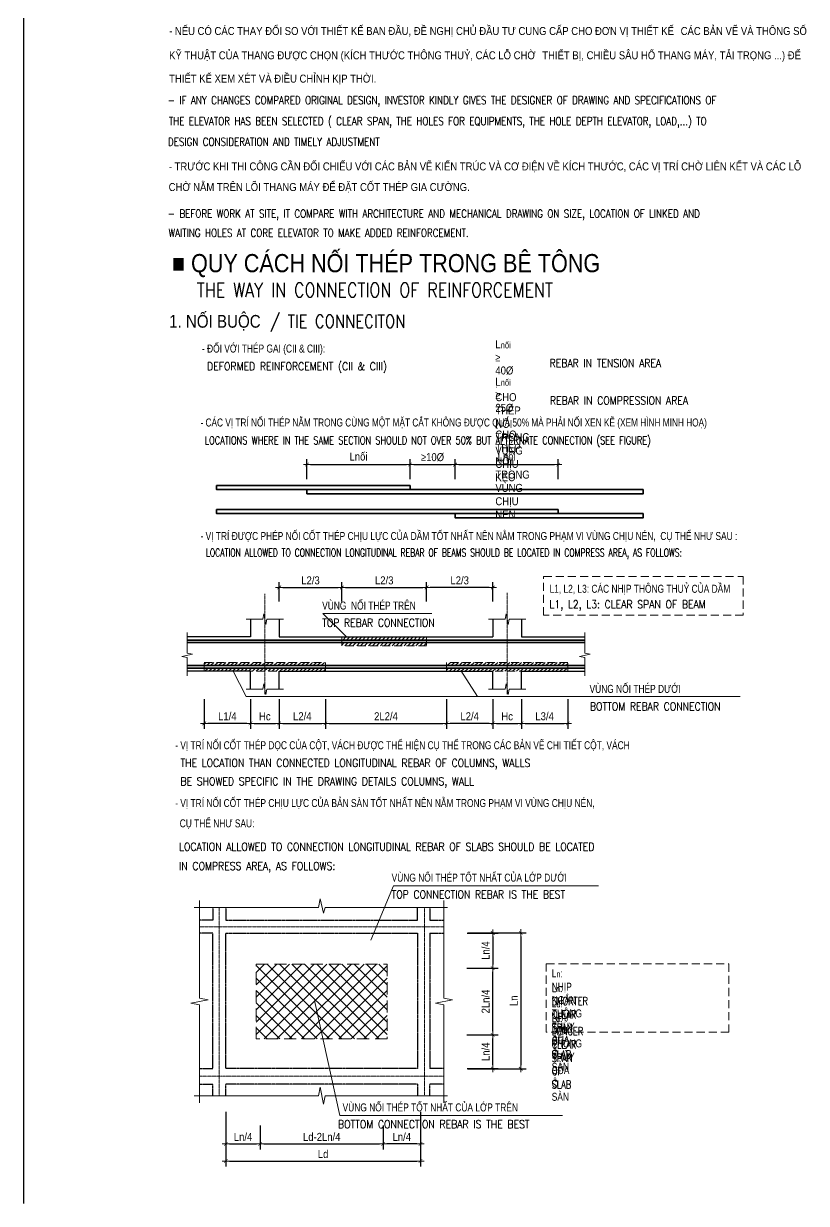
# Model space of a CAD drawing. Header units: millimetres. Extents: x 408913 to 1237273, y -191467 to -86666.
# Drawn here: x 538340 to 559859, y -186337 to -153909 of the extents above; entities that cross this region are included whole.
import ezdxf
from ezdxf.enums import TextEntityAlignment as Align

# ---------------------------------------------------------------- set-up
doc = ezdxf.new("R2010")
doc.units = ezdxf.units.MM
doc.header["$LTSCALE"] = 35
doc.header["$PDMODE"] = 3
for name, pattern in [('CENTER2', [1.125, 0.75, -0.125, 0.125, -0.125]), ('DASHED2', [0.375, 0.25, -0.125]), ('HIDDEN', [9.525, 6.35, -3.175])]:
    doc.linetypes.add(name, pattern=pattern)
for name, color, linetype, lineweight in [('01AXIS', 5, 'CENTER2', 15), ('02DIM', 1, 'Continuous', 18), ('03BORDER', 3, 'Continuous', 25), ('04HIDDEN', 8, 'HIDDEN', 20), ('08MATERIAL', 9, 'Continuous', 9), ('14PATH', 1, 'Continuous', 15), ('NDC_S_DIM', 1, 'Continuous', 9), ('NDC_S_ENG TEXT', 2, 'Continuous', 9), ('NDC_S_HATCH MATERIAL', 8, 'Continuous', 13), ('NDC_S_REBAR', 4, 'Continuous', 35), ('NDC_S_VN TEXT', 7, 'Continuous', 9)]:
    doc.layers.add(name, color=color, linetype=linetype, lineweight=lineweight)
doc.layers.add('DIM', color=1, linetype='Continuous')
doc.layers.add('STR.Dim_F-CL-B', color=8, linetype='Continuous')
doc.styles.add('NDC_ARIAL', font='arial.ttf', dxfattribs={"width": 0.85})
doc.styles.add('NDC_ROMANS', font='romans.shx', dxfattribs={"width": 0.8})
doc.dimstyles.new('NDC_1-100', dxfattribs={"dimscale": 100, "dimtxt": 2.2, "dimasz": 1, "dimexe": 1.5, "dimexo": 2, "dimgap": 0.8, "dimtad": 1, "dimdec": 0, "dimdsep": 46, "dimtxsty": 'NDC_ARIAL', "dimblk": 'DIMMARK', "dimcen": 49999.938995, "dimdle": 1.5, "dimclrd": 1, "dimclre": 1, "dimclrt": 3, "dimadec": 0, "dimazin": 0, "dimtfac": 1, "dimtdec": 0, "dimtix": 1, "dimtmove": 2, "dimatfit": 3, "dimfxl": 1, "dimarcsym": 0})
pattern_1 = [(45, (502524.425, 2037321.985), (-54.262588, 54.262588), [])]

# ---------------------------------------------------------------- blocks, each defined once
blk = doc.blocks.new('DIMMARK')
at = {"layer": 'NDC_S_DIM', "color": 1}
blk.add_line((-1.5, 0), (1, 0), dxfattribs=at)
at = {"layer": 'NDC_S_DIM', "color": 2, "const_width": 0.15}
blk.add_lwpolyline([(-0.5, -0.5), (0.5, 0.5)], dxfattribs=at)
blk = doc.blocks.new('*D2')
at = {"layer": 'DEFPOINTS', "color": 0, "ltscale": 30, "transparency": 16777216}
for p in [(548963, -166029), (546130, -166634), (548963, -166634)]:
    blk.add_point(p, dxfattribs=at)
at = {"layer": 'DIM', "color": 1, "lineweight": -2, "ltscale": 30, "transparency": 16777216}
for p, q in [((546130, -166434), (546130, -165879)), ((546230, -166029), (548863, -166029)), ((548963, -166434), (548963, -165879))]:
    blk.add_line(p, q, dxfattribs=at)
at = {"layer": 'DIM', "color": 1, "lineweight": -2, "ltscale": 30, "transparency": 16777216, "xscale": 100, "yscale": 100, "zscale": 100, "rotation": 180}
blk.add_blockref('DIMMARK', (546130, -166029), dxfattribs=at)
at = {"layer": 'DIM', "color": 1, "lineweight": -2, "ltscale": 30, "transparency": 16777216, "xscale": 100, "yscale": 100, "zscale": 100}
blk.add_blockref('DIMMARK', (548963, -166029), dxfattribs=at)
at = {"layer": 'DIM', "color": 3, "ltscale": 30, "transparency": 16777216, "insert": (547546, -165810), "char_height": 220, "attachment_point": 5, "style": 'NDC_ARIAL'}
blk.add_mtext('Lnối', dxfattribs=at)
blk = doc.blocks.new('*D3')
at = {"layer": 'DEFPOINTS', "color": 0, "ltscale": 30, "transparency": 16777216}
for p in [(553036, -166029), (550203, -166634), (553036, -166634)]:
    blk.add_point(p, dxfattribs=at)
at = {"layer": 'DIM', "color": 1, "lineweight": -2, "ltscale": 30, "transparency": 16777216}
for p, q in [((550203, -166434), (550203, -165879)), ((550303, -166029), (552936, -166029)), ((553036, -166434), (553036, -165879))]:
    blk.add_line(p, q, dxfattribs=at)
at = {"layer": 'DIM', "color": 1, "lineweight": -2, "ltscale": 30, "transparency": 16777216, "xscale": 100, "yscale": 100, "zscale": 100, "rotation": 180}
blk.add_blockref('DIMMARK', (550203, -166029), dxfattribs=at)
at = {"layer": 'DIM', "color": 1, "lineweight": -2, "ltscale": 30, "transparency": 16777216, "xscale": 100, "yscale": 100, "zscale": 100}
blk.add_blockref('DIMMARK', (553036, -166029), dxfattribs=at)
at = {"layer": 'DIM', "color": 3, "ltscale": 30, "transparency": 16777216, "insert": (551620, -165810), "char_height": 220, "attachment_point": 5, "style": 'NDC_ARIAL'}
blk.add_mtext('Lnối', dxfattribs=at)
blk = doc.blocks.new('*D4')
at = {"layer": 'DEFPOINTS', "color": 0, "ltscale": 30, "transparency": 16777216}
for p in [(550203, -166029), (548963, -166634), (550203, -166634)]:
    blk.add_point(p, dxfattribs=at)
at = {"layer": 'DIM', "color": 1, "lineweight": -2, "ltscale": 30, "transparency": 16777216}
for p, q in [((548963, -166434), (548963, -165879)), ((549063, -166029), (550103, -166029)), ((550203, -166434), (550203, -165879))]:
    blk.add_line(p, q, dxfattribs=at)
at = {"layer": 'DIM', "color": 1, "lineweight": -2, "ltscale": 30, "transparency": 16777216, "xscale": 100, "yscale": 100, "zscale": 100, "rotation": 180}
blk.add_blockref('DIMMARK', (548963, -166029), dxfattribs=at)
at = {"layer": 'DIM', "color": 1, "lineweight": -2, "ltscale": 30, "transparency": 16777216, "xscale": 100, "yscale": 100, "zscale": 100}
blk.add_blockref('DIMMARK', (550203, -166029), dxfattribs=at)
at = {"layer": 'DIM', "color": 3, "ltscale": 30, "transparency": 16777216, "insert": (549583, -165830), "char_height": 220, "attachment_point": 5, "style": 'NDC_ARIAL'}
blk.add_mtext('{\\fSymbol|b0|i0|c2|p17;³}10%%C', dxfattribs=at)
blk = doc.blocks.new('*D5')
at = {"layer": 'DEFPOINTS', "color": 0, "ltscale": 30, "transparency": 16777216}
for p in [(545366, -172280), (546636, -172280), (546636, -173143)]:
    blk.add_point(p, dxfattribs=at)
at = {"layer": 'DIM', "color": 1, "lineweight": -2, "ltscale": 30, "transparency": 16777216}
for p, q in [((545366, -172480), (545366, -173293)), ((546636, -172480), (546636, -173293)), ((545466, -173143), (546536, -173143))]:
    blk.add_line(p, q, dxfattribs=at)
at = {"layer": 'DIM', "color": 1, "lineweight": -2, "ltscale": 30, "transparency": 16777216, "xscale": 100, "yscale": 100, "zscale": 100, "rotation": 180}
blk.add_blockref('DIMMARK', (545366, -173143), dxfattribs=at)
at = {"layer": 'DIM', "color": 1, "lineweight": -2, "ltscale": 30, "transparency": 16777216, "xscale": 100, "yscale": 100, "zscale": 100}
blk.add_blockref('DIMMARK', (546636, -173143), dxfattribs=at)
at = {"layer": 'DIM', "color": 3, "ltscale": 30, "transparency": 16777216, "insert": (546001, -172949), "char_height": 220, "attachment_point": 5, "style": 'NDC_ARIAL'}
blk.add_mtext('L2/4', dxfattribs=at)
blk = doc.blocks.new('*D6')
at = {"layer": 'DEFPOINTS', "color": 0, "ltscale": 30, "transparency": 16777216}
for p in [(549967, -172280), (551238, -172280), (549967, -173143)]:
    blk.add_point(p, dxfattribs=at)
at = {"layer": 'DIM', "color": 1, "lineweight": -2, "ltscale": 30, "transparency": 16777216}
for p, q in [((549967, -172480), (549967, -173293)), ((551238, -172480), (551238, -173293)), ((551138, -173143), (550067, -173143))]:
    blk.add_line(p, q, dxfattribs=at)
at = {"layer": 'DIM', "color": 1, "lineweight": -2, "ltscale": 30, "transparency": 16777216, "xscale": 100, "yscale": 100, "zscale": 100, "rotation": 180}
blk.add_blockref('DIMMARK', (549967, -173143), dxfattribs=at)
at = {"layer": 'DIM', "color": 1, "lineweight": -2, "ltscale": 30, "transparency": 16777216, "xscale": 100, "yscale": 100, "zscale": 100}
blk.add_blockref('DIMMARK', (551238, -173143), dxfattribs=at)
at = {"layer": 'DIM', "color": 3, "ltscale": 30, "transparency": 16777216, "insert": (550602, -172949), "char_height": 220, "attachment_point": 5, "style": 'NDC_ARIAL'}
blk.add_mtext('L2/4', dxfattribs=at)
blk = doc.blocks.new('*D7')
at = {"layer": 'DEFPOINTS', "color": 0, "ltscale": 30, "transparency": 16777216}
for p in [(546636, -172280), (549967, -172280), (549967, -173143)]:
    blk.add_point(p, dxfattribs=at)
at = {"layer": 'DIM', "color": 1, "lineweight": -2, "ltscale": 30, "transparency": 16777216}
for p, q in [((546636, -172480), (546636, -173293)), ((549967, -172480), (549967, -173293)), ((546736, -173143), (549867, -173143))]:
    blk.add_line(p, q, dxfattribs=at)
at = {"layer": 'DIM', "color": 1, "lineweight": -2, "ltscale": 30, "transparency": 16777216, "xscale": 100, "yscale": 100, "zscale": 100, "rotation": 180}
blk.add_blockref('DIMMARK', (546636, -173143), dxfattribs=at)
at = {"layer": 'DIM', "color": 1, "lineweight": -2, "ltscale": 30, "transparency": 16777216, "xscale": 100, "yscale": 100, "zscale": 100}
blk.add_blockref('DIMMARK', (549967, -173143), dxfattribs=at)
at = {"layer": 'DIM', "color": 3, "ltscale": 30, "transparency": 16777216, "insert": (548302, -172949), "char_height": 220, "attachment_point": 5, "style": 'NDC_ARIAL'}
blk.add_mtext('2L2/4', dxfattribs=at)
blk = doc.blocks.new('*D8')
at = {"layer": 'DEFPOINTS', "color": 0, "ltscale": 30, "transparency": 16777216}
for p in [(543306, -172280), (544576, -172280), (543306, -173143)]:
    blk.add_point(p, dxfattribs=at)
at = {"layer": 'DIM', "color": 1, "lineweight": -2, "ltscale": 30, "transparency": 16777216}
for p, q in [((543306, -172480), (543306, -173293)), ((544576, -172480), (544576, -173293)), ((544476, -173143), (543406, -173143))]:
    blk.add_line(p, q, dxfattribs=at)
at = {"layer": 'DIM', "color": 1, "lineweight": -2, "ltscale": 30, "transparency": 16777216, "xscale": 100, "yscale": 100, "zscale": 100, "rotation": 180}
blk.add_blockref('DIMMARK', (543306, -173143), dxfattribs=at)
at = {"layer": 'DIM', "color": 1, "lineweight": -2, "ltscale": 30, "transparency": 16777216, "xscale": 100, "yscale": 100, "zscale": 100}
blk.add_blockref('DIMMARK', (544576, -173143), dxfattribs=at)
at = {"layer": 'DIM', "color": 3, "ltscale": 30, "transparency": 16777216, "insert": (543941, -172949), "char_height": 220, "attachment_point": 5, "style": 'NDC_ARIAL'}
blk.add_mtext('L1/4', dxfattribs=at)
blk = doc.blocks.new('*D9')
at = {"layer": 'DEFPOINTS', "color": 0, "ltscale": 30, "transparency": 16777216}
for p in [(552027, -172280), (553297, -172280), (553297, -173143)]:
    blk.add_point(p, dxfattribs=at)
at = {"layer": 'DIM', "color": 1, "lineweight": -2, "ltscale": 30, "transparency": 16777216}
for p, q in [((552027, -172480), (552027, -173293)), ((553297, -172480), (553297, -173293)), ((552127, -173143), (553197, -173143))]:
    blk.add_line(p, q, dxfattribs=at)
at = {"layer": 'DIM', "color": 1, "lineweight": -2, "ltscale": 30, "transparency": 16777216, "xscale": 100, "yscale": 100, "zscale": 100, "rotation": 180}
blk.add_blockref('DIMMARK', (552027, -173143), dxfattribs=at)
at = {"layer": 'DIM', "color": 1, "lineweight": -2, "ltscale": 30, "transparency": 16777216, "xscale": 100, "yscale": 100, "zscale": 100}
blk.add_blockref('DIMMARK', (553297, -173143), dxfattribs=at)
at = {"layer": 'DIM', "color": 3, "ltscale": 30, "transparency": 16777216, "insert": (552662, -172949), "char_height": 220, "attachment_point": 5, "style": 'NDC_ARIAL'}
blk.add_mtext('L3/4', dxfattribs=at)
blk = doc.blocks.new('*D10')
at = {"layer": 'DEFPOINTS', "color": 0, "ltscale": 30, "transparency": 16777216}
for p in [(547087, -169408), (545366, -169990), (547087, -169990)]:
    blk.add_point(p, dxfattribs=at)
at = {"layer": 'DIM', "color": 1, "lineweight": -2, "ltscale": 30, "transparency": 16777216}
for p, q in [((545366, -169790), (545366, -169258)), ((547087, -169790), (547087, -169258)), ((545466, -169408), (546987, -169408))]:
    blk.add_line(p, q, dxfattribs=at)
at = {"layer": 'DIM', "color": 1, "lineweight": -2, "ltscale": 30, "transparency": 16777216, "xscale": 100, "yscale": 100, "zscale": 100, "rotation": 180}
blk.add_blockref('DIMMARK', (545366, -169408), dxfattribs=at)
at = {"layer": 'DIM', "color": 1, "lineweight": -2, "ltscale": 30, "transparency": 16777216, "xscale": 100, "yscale": 100, "zscale": 100}
blk.add_blockref('DIMMARK', (547087, -169408), dxfattribs=at)
at = {"layer": 'DIM', "color": 3, "ltscale": 30, "transparency": 16777216, "insert": (546226, -169214), "char_height": 220, "attachment_point": 5, "style": 'NDC_ARIAL'}
blk.add_mtext('L2/3', dxfattribs=at)
blk = doc.blocks.new('*D11')
at = {"layer": 'DEFPOINTS', "color": 0, "ltscale": 30, "transparency": 16777216}
for p in [(549417, -169408), (549417, -169990), (551238, -169990)]:
    blk.add_point(p, dxfattribs=at)
at = {"layer": 'DIM', "color": 1, "lineweight": -2, "ltscale": 30, "transparency": 16777216}
for p, q in [((549417, -169790), (549417, -169258)), ((551238, -169790), (551238, -169258)), ((551138, -169408), (549517, -169408))]:
    blk.add_line(p, q, dxfattribs=at)
at = {"layer": 'DIM', "color": 1, "lineweight": -2, "ltscale": 30, "transparency": 16777216, "xscale": 100, "yscale": 100, "zscale": 100, "rotation": 180}
blk.add_blockref('DIMMARK', (549417, -169408), dxfattribs=at)
at = {"layer": 'DIM', "color": 1, "lineweight": -2, "ltscale": 30, "transparency": 16777216, "xscale": 100, "yscale": 100, "zscale": 100}
blk.add_blockref('DIMMARK', (551238, -169408), dxfattribs=at)
at = {"layer": 'DIM', "color": 3, "ltscale": 30, "transparency": 16777216, "insert": (550327, -169214), "char_height": 220, "attachment_point": 5, "style": 'NDC_ARIAL'}
blk.add_mtext('L2/3', dxfattribs=at)
blk = doc.blocks.new('*D12')
at = {"layer": 'DEFPOINTS', "color": 0, "ltscale": 30, "transparency": 16777216}
for p in [(549417, -169408), (547087, -169990), (549417, -169990)]:
    blk.add_point(p, dxfattribs=at)
at = {"layer": 'DIM', "color": 1, "lineweight": -2, "ltscale": 30, "transparency": 16777216}
for p, q in [((547087, -169790), (547087, -169258)), ((549417, -169790), (549417, -169258)), ((547187, -169408), (549317, -169408))]:
    blk.add_line(p, q, dxfattribs=at)
at = {"layer": 'DIM', "color": 1, "lineweight": -2, "ltscale": 30, "transparency": 16777216, "xscale": 100, "yscale": 100, "zscale": 100, "rotation": 180}
blk.add_blockref('DIMMARK', (547087, -169408), dxfattribs=at)
at = {"layer": 'DIM', "color": 1, "lineweight": -2, "ltscale": 30, "transparency": 16777216, "xscale": 100, "yscale": 100, "zscale": 100}
blk.add_blockref('DIMMARK', (549417, -169408), dxfattribs=at)
at = {"layer": 'DIM', "color": 3, "ltscale": 30, "transparency": 16777216, "insert": (548252, -169214), "char_height": 220, "attachment_point": 5, "style": 'NDC_ARIAL'}
blk.add_mtext('L2/3', dxfattribs=at)
blk = doc.blocks.new('*D13')
at = {"layer": 'DEFPOINTS', "color": 0, "ltscale": 30, "transparency": 16777216}
for p in [(550354, -178904), (550354, -182634), (552005, -182634)]:
    blk.add_point(p, dxfattribs=at)
at = {"layer": 'DIM', "color": 1, "lineweight": -2, "ltscale": 30, "transparency": 16777216}
for p, q in [((550554, -178904), (552155, -178904)), ((552005, -179004), (552005, -182534)), ((550554, -182634), (552155, -182634))]:
    blk.add_line(p, q, dxfattribs=at)
at = {"layer": 'DIM', "color": 1, "lineweight": -2, "ltscale": 30, "transparency": 16777216, "xscale": 100, "yscale": 100, "zscale": 100}
for p, rotation in [((552005, -178904), 90), ((552005, -182634), 270)]:
    blk.add_blockref('DIMMARK', p, dxfattribs=dict(at, rotation=rotation))
at = {"layer": 'DIM', "color": 3, "ltscale": 30, "transparency": 16777216, "insert": (551815, -180769), "char_height": 220, "attachment_point": 5, "rotation": 90, "style": 'NDC_ARIAL'}
blk.add_mtext('Ln', dxfattribs=at)
blk = doc.blocks.new('*D14')
at = {"layer": 'DEFPOINTS', "color": 0, "ltscale": 30, "transparency": 16777216}
for p in [(543898, -183618), (549248, -183618), (549248, -185173)]:
    blk.add_point(p, dxfattribs=at)
at = {"layer": 'DIM', "color": 1, "lineweight": -2, "ltscale": 30, "transparency": 16777216}
for p, q in [((543898, -183818), (543898, -185323)), ((549248, -183818), (549248, -185323)), ((543998, -185173), (549148, -185173))]:
    blk.add_line(p, q, dxfattribs=at)
at = {"layer": 'DIM', "color": 1, "lineweight": -2, "ltscale": 30, "transparency": 16777216, "xscale": 100, "yscale": 100, "zscale": 100, "rotation": 180}
blk.add_blockref('DIMMARK', (543898, -185173), dxfattribs=at)
at = {"layer": 'DIM', "color": 1, "lineweight": -2, "ltscale": 30, "transparency": 16777216, "xscale": 100, "yscale": 100, "zscale": 100}
blk.add_blockref('DIMMARK', (549248, -185173), dxfattribs=at)
at = {"layer": 'DIM', "color": 3, "ltscale": 30, "transparency": 16777216, "insert": (546573, -184981), "char_height": 220, "attachment_point": 5, "style": 'NDC_ARIAL'}
blk.add_mtext('Ld', dxfattribs=at)
blk = doc.blocks.new('*D15')
at = {"layer": 'DEFPOINTS', "color": 0, "ltscale": 30, "transparency": 16777216}
for p in [(550337, -178905), (550337, -179871), (551235, -179871)]:
    blk.add_point(p, dxfattribs=at)
at = {"layer": 'DIM', "color": 1, "lineweight": -2, "ltscale": 30, "transparency": 16777216}
for p, q in [((550537, -178905), (551385, -178905)), ((551235, -179005), (551235, -179771)), ((550537, -179871), (551385, -179871))]:
    blk.add_line(p, q, dxfattribs=at)
at = {"layer": 'DIM', "color": 1, "lineweight": -2, "ltscale": 30, "transparency": 16777216, "xscale": 100, "yscale": 100, "zscale": 100}
for p, rotation in [((551235, -178905), 90), ((551235, -179871), 270)]:
    blk.add_blockref('DIMMARK', p, dxfattribs=dict(at, rotation=rotation))
at = {"layer": 'DIM', "color": 3, "ltscale": 30, "transparency": 16777216, "insert": (551042, -179388), "char_height": 220, "attachment_point": 5, "rotation": 90, "style": 'NDC_ARIAL'}
blk.add_mtext('Ln/4', dxfattribs=at)
blk = doc.blocks.new('*D16')
at = {"layer": 'DEFPOINTS', "color": 0, "ltscale": 30, "transparency": 16777216}
for p in [(550337, -181706), (551235, -181706), (550337, -182633)]:
    blk.add_point(p, dxfattribs=at)
at = {"layer": 'DIM', "color": 1, "lineweight": -2, "ltscale": 30, "transparency": 16777216}
for p, q in [((550537, -181706), (551385, -181706)), ((551235, -182533), (551235, -181806)), ((550537, -182633), (551385, -182633))]:
    blk.add_line(p, q, dxfattribs=at)
at = {"layer": 'DIM', "color": 1, "lineweight": -2, "ltscale": 30, "transparency": 16777216, "xscale": 100, "yscale": 100, "zscale": 100}
for p, rotation in [((551235, -181706), 90), ((551235, -182633), 270)]:
    blk.add_blockref('DIMMARK', p, dxfattribs=dict(at, rotation=rotation))
at = {"layer": 'DIM', "color": 3, "ltscale": 30, "transparency": 16777216, "insert": (551042, -182170), "char_height": 220, "attachment_point": 5, "rotation": 90, "style": 'NDC_ARIAL'}
blk.add_mtext('Ln/4', dxfattribs=at)
blk = doc.blocks.new('*D17')
at = {"layer": 'DEFPOINTS', "color": 0, "ltscale": 30, "transparency": 16777216}
for p in [(550320, -179871), (551235, -179871), (550320, -181705)]:
    blk.add_point(p, dxfattribs=at)
at = {"layer": 'DIM', "color": 1, "lineweight": -2, "ltscale": 30, "transparency": 16777216}
for p, q in [((550520, -179871), (551385, -179871)), ((551235, -181605), (551235, -179971)), ((550520, -181705), (551385, -181705))]:
    blk.add_line(p, q, dxfattribs=at)
at = {"layer": 'DIM', "color": 1, "lineweight": -2, "ltscale": 30, "transparency": 16777216, "xscale": 100, "yscale": 100, "zscale": 100}
for p, rotation in [((551235, -179871), 90), ((551235, -181705), 270)]:
    blk.add_blockref('DIMMARK', p, dxfattribs=dict(at, rotation=rotation))
at = {"layer": 'DIM', "color": 3, "ltscale": 30, "transparency": 16777216, "insert": (551042, -180788), "char_height": 220, "attachment_point": 5, "rotation": 90, "style": 'NDC_ARIAL'}
blk.add_mtext('2Ln/4', dxfattribs=at)
blk = doc.blocks.new('*D18')
at = {"layer": 'DEFPOINTS', "color": 0, "ltscale": 30, "transparency": 16777216}
for p in [(543898, -183995), (544845, -183995), (544845, -184704)]:
    blk.add_point(p, dxfattribs=at)
at = {"layer": 'DIM', "color": 1, "lineweight": -2, "ltscale": 30, "transparency": 16777216}
for p, q in [((543898, -184195), (543898, -184854)), ((544845, -184195), (544845, -184854)), ((543998, -184704), (544745, -184704))]:
    blk.add_line(p, q, dxfattribs=at)
at = {"layer": 'DIM', "color": 1, "lineweight": -2, "ltscale": 30, "transparency": 16777216, "xscale": 100, "yscale": 100, "zscale": 100, "rotation": 180}
blk.add_blockref('DIMMARK', (543898, -184704), dxfattribs=at)
at = {"layer": 'DIM', "color": 1, "lineweight": -2, "ltscale": 30, "transparency": 16777216, "xscale": 100, "yscale": 100, "zscale": 100}
blk.add_blockref('DIMMARK', (544845, -184704), dxfattribs=at)
at = {"layer": 'DIM', "color": 3, "ltscale": 30, "transparency": 16777216, "insert": (544372, -184511), "char_height": 220, "attachment_point": 5, "style": 'NDC_ARIAL'}
blk.add_mtext('Ln/4', dxfattribs=at)
blk = doc.blocks.new('*D19')
at = {"layer": 'DEFPOINTS', "color": 0, "ltscale": 30, "transparency": 16777216}
for p in [(548224, -183995), (549248, -183995), (548224, -184704)]:
    blk.add_point(p, dxfattribs=at)
at = {"layer": 'DIM', "color": 1, "lineweight": -2, "ltscale": 30, "transparency": 16777216}
for p, q in [((548224, -184195), (548224, -184854)), ((549248, -184195), (549248, -184854)), ((549148, -184704), (548324, -184704))]:
    blk.add_line(p, q, dxfattribs=at)
at = {"layer": 'DIM', "color": 1, "lineweight": -2, "ltscale": 30, "transparency": 16777216, "xscale": 100, "yscale": 100, "zscale": 100, "rotation": 180}
blk.add_blockref('DIMMARK', (548224, -184704), dxfattribs=at)
at = {"layer": 'DIM', "color": 1, "lineweight": -2, "ltscale": 30, "transparency": 16777216, "xscale": 100, "yscale": 100, "zscale": 100}
blk.add_blockref('DIMMARK', (549248, -184704), dxfattribs=at)
at = {"layer": 'DIM', "color": 3, "ltscale": 30, "transparency": 16777216, "insert": (548736, -184511), "char_height": 220, "attachment_point": 5, "style": 'NDC_ARIAL'}
blk.add_mtext('Ln/4', dxfattribs=at)
blk = doc.blocks.new('*D20')
at = {"layer": 'DEFPOINTS', "color": 0, "ltscale": 30, "transparency": 16777216}
for p in [(544845, -183995), (548224, -183995), (548224, -184704)]:
    blk.add_point(p, dxfattribs=at)
at = {"layer": 'DIM', "color": 1, "lineweight": -2, "ltscale": 30, "transparency": 16777216}
for p, q in [((544845, -184195), (544845, -184854)), ((548224, -184195), (548224, -184854)), ((544945, -184704), (548124, -184704))]:
    blk.add_line(p, q, dxfattribs=at)
at = {"layer": 'DIM', "color": 1, "lineweight": -2, "ltscale": 30, "transparency": 16777216, "xscale": 100, "yscale": 100, "zscale": 100, "rotation": 180}
blk.add_blockref('DIMMARK', (544845, -184704), dxfattribs=at)
at = {"layer": 'DIM', "color": 1, "lineweight": -2, "ltscale": 30, "transparency": 16777216, "xscale": 100, "yscale": 100, "zscale": 100}
blk.add_blockref('DIMMARK', (548224, -184704), dxfattribs=at)
at = {"layer": 'DIM', "color": 3, "ltscale": 30, "transparency": 16777216, "insert": (546535, -184511), "char_height": 220, "attachment_point": 5, "style": 'NDC_ARIAL'}
blk.add_mtext('Ld-2Ln/4', dxfattribs=at)
blk = doc.blocks.new('*D21')
at = {"layer": 'DEFPOINTS', "color": 0, "ltscale": 30, "transparency": 16777216}
for p in [(551238, -172280), (552027, -172280), (552027, -173143)]:
    blk.add_point(p, dxfattribs=at)
at = {"layer": 'DIM', "color": 1, "lineweight": -2, "ltscale": 30, "transparency": 16777216}
for p, q in [((551238, -172480), (551238, -173293)), ((552027, -172480), (552027, -173293)), ((551338, -173143), (551927, -173143))]:
    blk.add_line(p, q, dxfattribs=at)
at = {"layer": 'DIM', "color": 1, "lineweight": -2, "ltscale": 30, "transparency": 16777216, "xscale": 100, "yscale": 100, "zscale": 100, "rotation": 180}
blk.add_blockref('DIMMARK', (551238, -173143), dxfattribs=at)
at = {"layer": 'DIM', "color": 1, "lineweight": -2, "ltscale": 30, "transparency": 16777216, "xscale": 100, "yscale": 100, "zscale": 100}
blk.add_blockref('DIMMARK', (552027, -173143), dxfattribs=at)
at = {"layer": 'DIM', "color": 3, "ltscale": 30, "transparency": 16777216, "insert": (551632, -172951), "char_height": 220, "attachment_point": 5, "style": 'NDC_ARIAL'}
blk.add_mtext('Hc', dxfattribs=at)
blk = doc.blocks.new('*D22')
at = {"layer": 'DEFPOINTS', "color": 0, "ltscale": 30, "transparency": 16777216}
for p in [(544576, -172280), (545366, -172280), (545366, -173143)]:
    blk.add_point(p, dxfattribs=at)
at = {"layer": 'DIM', "color": 1, "lineweight": -2, "ltscale": 30, "transparency": 16777216}
for p, q in [((544576, -172480), (544576, -173293)), ((545366, -172480), (545366, -173293)), ((544676, -173143), (545266, -173143))]:
    blk.add_line(p, q, dxfattribs=at)
at = {"layer": 'DIM', "color": 1, "lineweight": -2, "ltscale": 30, "transparency": 16777216, "xscale": 100, "yscale": 100, "zscale": 100, "rotation": 180}
blk.add_blockref('DIMMARK', (544576, -173143), dxfattribs=at)
at = {"layer": 'DIM', "color": 1, "lineweight": -2, "ltscale": 30, "transparency": 16777216, "xscale": 100, "yscale": 100, "zscale": 100}
blk.add_blockref('DIMMARK', (545366, -173143), dxfattribs=at)
at = {"layer": 'DIM', "color": 3, "ltscale": 30, "transparency": 16777216, "insert": (544971, -172951), "char_height": 220, "attachment_point": 5, "style": 'NDC_ARIAL'}
blk.add_mtext('Hc', dxfattribs=at)

msp = doc.modelspace()

# ---------------------------------------------------------------- hatches: boundary and pattern name
at = {"layer": '08MATERIAL'}
h = msp.add_hatch(dxfattribs=at)
h.set_pattern_fill('ANSI31', color=256, scale=24.169728, style=0)
h.set_pattern_definition(pattern_1)
h.paths.add_polyline_path([(549416.6, -170768.2), (547087.3, -170768.2), (547087.3, -170856.2), (549416.6, -170856.2)])
h.paths.add_polyline_path([(549416.6, -170924.6), (547087.3, -170924.6), (547087.3, -171014.9), (549416.6, -171014.9)])
h = msp.add_hatch(dxfattribs=at)
h.set_pattern_fill('ANSI31', color=256, scale=24.169728, style=0)
h.set_pattern_definition(pattern_1)
h.paths.add_polyline_path([(544971.1, -171465.7), (543305.8, -171465.7), (543305.8, -171556), (544971.1, -171556)])
h.paths.add_polyline_path([(546636.3, -171465.7), (544971.1, -171465.7), (544971.1, -171556), (546636.3, -171556)])
h.paths.add_polyline_path([(544971.1, -171624.4), (543305.8, -171624.4), (543305.8, -171712.5), (544971.1, -171712.5)])
h.paths.add_polyline_path([(546636.3, -171624.4), (544971.1, -171624.4), (544971.1, -171712.5), (546636.3, -171712.5)])
h = msp.add_hatch(dxfattribs=at)
h.set_pattern_fill('ANSI31', color=256, scale=24.169728, style=0)
h.set_pattern_definition([(45, (502623.78, 2037321.985), (-54.262588, 54.262588), [])])
h.paths.add_polyline_path([(551632.2, -171465.7), (553297.4, -171465.7), (553297.4, -171556), (551632.2, -171556)])
h.paths.add_polyline_path([(549966.9, -171465.7), (551632.2, -171465.7), (551632.2, -171556), (549966.9, -171556)])
h.paths.add_polyline_path([(551632.2, -171624.4), (553297.4, -171624.4), (553297.4, -171712.5), (551632.2, -171712.5)])
h.paths.add_polyline_path([(549966.9, -171624.4), (551632.2, -171624.4), (551632.2, -171712.5), (549966.9, -171712.5)])
at = {"layer": 'NDC_S_HATCH MATERIAL'}
h = msp.add_hatch(dxfattribs=at)
h.set_pattern_fill('ANSI37', color=256, scale=1933.578276, style=0)
h.set_pattern_definition([(45, (-47361.95, 13398.56), (-170.90579, 170.90579), []), (135, (-47361.95, 13398.56), (-170.90579, -170.90579), [])])
h.paths.add_polyline_path([(548335.9, -179759.7), (544733.6, -179759.7), (544733.6, -181817.5), (548335.9, -181817.5)])

# ---------------------------------------------------------------- linework, layer by layer
at = {"layer": '01AXIS', "ltscale": 1.25}
for p, q in [((544971.1, -172337.6), (544971.1, -169583.5)), ((551632.2, -172337.6), (551632.2, -169557.6)), ((543712.4, -183376.4), (543712.4, -178200.8)), ((549357, -178200.8), (549357, -183376.4)), ((543174.7, -178738.6), (549894.8, -178738.6)), ((549894.8, -182838.6), (543174.7, -182838.6))]:
    msp.add_line(p, q, dxfattribs=at)
at = {"layer": '02DIM'}
for points in [[(544455.6, -170278.7), (544914, -170278.7), (544942.6, -170131.1), (544999.5, -170426.3), (545028.2, -170278.7), (545486.5, -170278.7)], [(551116.7, -170278.7), (551575.1, -170278.7), (551603.7, -170131.1), (551660.6, -170426.3), (551689.2, -170278.7), (552147.6, -170278.7)], [(542837.9, -171833.3), (542837.9, -171330.5), (542690.3, -171301.8), (542985.5, -171244.9), (542837.9, -171216.3), (542837.9, -170647.3)], [(553765.3, -171833.3), (553765.3, -171330.5), (553617.7, -171301.8), (553913, -171244.9), (553765.3, -171216.3), (553765.3, -170647.3)], [(544455.6, -172201.9), (544914, -172201.9), (544942.6, -172054.3), (544999.5, -172349.6), (545028.2, -172201.9), (545486.5, -172201.9)], [(551116.7, -172201.9), (551575.1, -172201.9), (551603.7, -172054.3), (551660.6, -172349.6), (551689.2, -172201.9), (552147.6, -172201.9)], [(543174.7, -183569.7), (543174.7, -180880), (542938.5, -180834.1), (543410.9, -180743.1), (543174.7, -180697.3), (543174.7, -178007.5)], [(543029.6, -178200.8), (546443.4, -178200.8), (546489.2, -177964.6), (546580.2, -178359.8), (546626.1, -178200.8), (549991.4, -178200.8)], [(549894.8, -183569.7), (549894.8, -180880), (549658.6, -180834.1), (550131, -180743.1), (549894.8, -180697.3), (549894.8, -178007.5)], [(543029.6, -183376.4), (546443.4, -183376.4), (546489.2, -183140.2), (546580.2, -183612.6), (546626.1, -183376.4), (549991.4, -183376.4)]]:
    msp.add_lwpolyline(points, dxfattribs=at)
at = {"layer": '03BORDER'}
for p, q in [((544576.5, -170278.7), (544576.5, -170768.2)), ((545365.6, -170278.7), (545365.6, -170768.2)), ((551237.6, -170278.7), (551237.6, -170768.2)), ((552026.7, -170278.7), (552026.7, -170768.2)), ((544576.5, -170768.2), (542837.9, -170768.2)), ((545365.6, -170768.2), (551237.6, -170768.2)), ((552026.7, -170768.2), (553765.3, -170768.2)), ((544576.5, -171712.5), (542837.9, -171712.5)), ((544576.5, -172201.9), (544576.5, -171712.5)), ((545365.6, -172201.9), (545365.6, -171712.5)), ((545365.6, -171712.5), (551237.6, -171712.5)), ((551237.6, -172201.9), (551237.6, -171712.5)), ((552026.7, -172201.9), (552026.7, -171712.5)), ((552026.7, -171712.5), (553765.3, -171712.5))]:
    msp.add_line(p, q, dxfattribs=at)
at = {"layer": '03BORDER', "linetype": 'DASHED2'}
for p, q in [((543545.7, -178200.8), (543545.7, -178552.6)), ((543898.4, -178200.8), (543898.4, -178552.6)), ((549171, -178552.6), (549171, -178200.8)), ((549504.4, -178200.8), (549504.4, -178552.6)), ((543545.7, -178552.6), (543174.7, -178552.6)), ((543898.4, -178552.6), (549171, -178552.6)), ((549504.4, -178552.6), (549894.8, -178552.6)), ((543545.7, -178905.3), (543174.7, -178905.3)), ((543545.7, -182633.4), (543545.7, -178905.3)), ((543898.4, -178905.3), (549171, -178905.3)), ((543898.4, -182633.4), (543898.4, -178905.3)), ((549171, -178905.3), (549171, -182633.4)), ((549504.4, -178905.3), (549504.4, -182633.4)), ((549504.4, -178905.3), (549894.8, -178905.3)), ((543174.7, -182633.4), (543545.7, -182633.4)), ((549171, -182633.4), (543898.4, -182633.4)), ((549894.8, -182633.4), (549504.4, -182633.4)), ((543174.7, -183063.2), (543545.7, -183063.2)), ((543545.7, -183376.4), (543545.7, -183063.2)), ((549171, -183063.2), (543898.4, -183063.2)), ((543898.4, -183376.4), (543898.4, -183063.2)), ((549171, -183063.2), (549171, -183376.4)), ((549894.8, -183063.2), (549504.4, -183063.2)), ((549504.4, -183376.4), (549504.4, -183063.2))]:
    msp.add_line(p, q, dxfattribs=at)
at = {"layer": '04HIDDEN'}
for points in [[(552635.6, -169102.4), (558121.5, -169102.4), (558121.5, -170166.9), (552635.6, -170166.9)], [(547087.3, -170768.2), (549416.6, -170768.2), (549416.6, -171014.9), (547087.3, -171014.9)], [(543305.8, -171465.7), (546636.3, -171465.7), (546636.3, -171712.5), (543305.8, -171712.5)], [(553297.4, -171465.7), (549966.9, -171465.7), (549966.9, -171712.5), (553297.4, -171712.5)]]:
    msp.add_lwpolyline(points, close=True, dxfattribs=at)
at = {"layer": '04HIDDEN', "linetype": 'HIDDEN', "ltscale": 1.5}
msp.add_lwpolyline([(544733.6, -181817.5), (544733.6, -179759.7), (548335.9, -179759.7), (548335.9, -181817.5)], close=True, dxfattribs=at)
at = {"layer": '04HIDDEN', "elevation": 0}
msp.add_lwpolyline([(552707.4, -179748.8), (557730.5, -179748.8), (557730.5, -181632.9), (552707.4, -181632.9)], close=True, dxfattribs=at)
at = {"layer": '14PATH'}
for points in [[(547219.7, -170768.2), (546562.2, -170119.8), (549564.2, -170119.8)], [(544088.3, -171690.6), (544458.1, -172408.4), (558040.5, -172408.4)], [(550361.2, -171690.6), (550816, -172408.4), (558040.5, -172408.4)], [(547888.5, -179100.8), (548504.1, -177608.1), (554144.1, -177608.1)], [(546335.5, -180758.8), (547030.1, -183922.9), (553155.6, -183922.9)]]:
    msp.add_lwpolyline(points, dxfattribs=at)
at = {"layer": 'NDC_S_REBAR'}
for points in [[(548962.7, -166605.7), (548962.7, -166718.1), (543643.6, -166718.1), (543643.6, -166605.7)], [(555373.7, -166718.1), (555373.7, -166830.6), (546129.7, -166830.6), (546129.7, -166718.1)], [(553036, -167266.7), (553036, -167379.1), (543643.6, -167379.1), (543643.6, -167266.7)], [(555373.7, -167379.1), (555373.7, -167491.6), (550203.1, -167491.6), (550203.1, -167379.1)]]:
    msp.add_lwpolyline(points, close=True, dxfattribs=at)
for points in [[(542837.9, -170856.2), (553765.3, -170856.2)], [(553765.3, -170924.6), (542837.9, -170924.6)], [(553765.3, -171556), (542837.9, -171556)], [(542837.9, -171624.4), (553765.3, -171624.4)]]:
    msp.add_lwpolyline(points, dxfattribs=at)
at = {"layer": 'STR.Dim_F-CL-B'}
msp.add_line((538339.7, -130337.2), (538339.7, -186337.2), dxfattribs=at)

# ---------------------------------------------------------------- texts
at = {"layer": 'NDC_S_ENG TEXT', "style": 'NDC_ROMANS'}
for s, width, p in [('- IF ANY CHANGES COMPARED ORIGINAL DESIGN, INVESTOR KINDLY GIVES THE DESIGNER OF DRAWING AND SPECIFICATIONS OF', 0.8, (542305.8, -156124.4)), ('THE ELEVATOR HAS BEEN SELECTED ( CLEAR SPAN, THE HOLES FOR EQUIPMENTS, THE HOLE DEPTH ELEVATOR, LOAD,...) TO', 0.8, (542332.1, -156701)), ('DESIGN CONSIDERATION AND TIMELY ADJUSTMENT', 0.8, (542306.9, -157268.7)), ('- BEFORE WORK AT SITE, IT COMPARE WITH ARCHITECTURE AND MECHANICAL DRAWING ON SIZE, LOCATION OF LINKED AND', 0.8, (542305.8, -159242.4)), ('WAITING HOLES AT CORE ELEVATOR TO MAKE ADDED REINFORCEMENT.', 0.8, (542322.6, -159773)), ('TOP REBAR CONNECTION', 0.85, (546546.9, -170487.4)), ('BOTTOM REBAR CONNECTION', 0.85, (553908.1, -172787.4)), ('TOP CONNECTION REBAR IS THE BEST', 0.85, (548456.7, -177955.2)), ('BOTTOM CONNECTION REBAR IS THE BEST', 0.85, (546982.7, -184270))]:
    msp.add_text(s, height=220, dxfattribs=dict(at, width=width)).set_placement(p)
for s, height, width, p in [('/ TIE CONNECITON', 350, 0.85, (545111.2, -162092.7)), ('DEFORMED REINFORCEMENT (CII & CIII)', 220, 0.85, (543383.7, -163329.4)), ('REBAR IN TENSION AREA', 220, 0.85, (552799.2, -163242)), ('REBAR IN COMPRESSION AREA', 220, 0.85, (552809.2, -164269.8)), ('LOCATIONS WHERE IN THE SAME SECTION SHOULD NOT OVER 50%%% BUT ALTERNATE CONNECTION (SEE FIGURE)', 220, 0.75, (543319, -165363.7)), ('LOCATION ALLOWED TO CONNECTION LONGITUDINAL REBAR OF BEAMS SHOULD BE LOCATED IN COMPRESS AREA, AS FOLLOWS:', 220, 0.7, (543349.2, -168450.5)), ('L1, L2, L3: CLEAR SPAN OF BEAM', 220, 0.85, (552795.9, -169870.6)), ('THE LOCATION THAN CONNECTED LONGITUDINAL REBAR OF COLUMNS, WALLS ', 220, 0.85, (542651.3, -174230.4)), ('BE SHOWED SPECIFIC IN THE DRAWING DETAILS COLUMNS, WALL', 220, 0.85, (542651.3, -174736.4)), ('LOCATION ALLOWED TO CONNECTION LONGITUDINAL REBAR OF SLABS SHOULD BE LOCATED ', 220, 0.85, (542612.2, -176533.4)), ('IN COMPRESS AREA, AS FOLLOWS:', 220, 0.85, (542612.2, -177064.4))]:
    msp.add_text(s, height=height, dxfattribs=dict(at, width=width)).set_placement(p, align=Align.MIDDLE_LEFT)
at = {"layer": 'NDC_S_ENG TEXT', "attachment_point": 1, "style": 'NDC_ROMANS'}
for s, insert, char_height, width in [('THE WAY IN CONNECTION OF REINFORCEMENT', (543099.6, -161032.8), 400, 15671.929), ('{\\W0.75;L\\H0.8x;n\\H1.25x;: SHORTER CLEAR SPAN OF SLAB}', (552857.9, -180300.8), 220, 0.75), ('{\\W0.75;L\\H0.8x;d\\H1.25x;: LONGER CLEAR SPAN OF SLAB}', (552857.9, -181125.3), 220, 0.75)]:
    msp.add_mtext(s, dxfattribs=dict(at, insert=insert, char_height=char_height, width=width))
at = {"layer": 'NDC_S_VN TEXT', "style": 'NDC_ARIAL'}
for s, height, width, p in [('- NẾU CÓ CÁC THAY ĐỔI SO VỚI THIẾT KẾ BAN ĐẦU, ĐỀ NGHỊ CHỦ ĐẦU TƯ CUNG CẤP CHO ĐƠN VỊ THIẾT KẾ ', 220, 0.85, (542339.4, -154222.9)), ('CÁC BẢN VẼ VÀ THÔNG SỐ', 220, 0.85, (556402.2, -154222.9)), ('KỸ THUẬT CỦA THANG ĐƯỢC CHỌN (KÍCH THƯỚC THÔNG THUỶ, CÁC LỖ CHỜ ', 220, 0.85, (542340.5, -154890.5)), ('THIẾT BỊ, CHIỀU SÂU HỐ THANG MÁY, TẢI TRỌNG ...) ĐỂ', 220, 0.85, (552597.7, -154890.5)), ('THIẾT KẾ XEM XÉT VÀ ĐIỀU CHỈNH KỊP THỜI.', 220, 0.85, (542340.5, -155532)), ('- TRƯỚC KHI THI CÔNG CẦN ĐỐI CHIẾU VỚI CÁC BẢN VẼ KIẾN TRÚC VÀ CƠ ĐIỆN VỀ KÍCH THƯỚC, CÁC VỊ TRÍ CHỜ LIÊN KẾT VÀ CÁC LỖ', 220, 0.85, (542331.1, -157944.4)), ('CHỜ NẰM TRÊN LÕI THANG MÁY ĐỂ ĐẶT CỐT THÉP GIA CƯỜNG.', 220, 0.85, (542327.5, -158511.3)), ('■ QUY CÁCH NỐI THÉP TRONG BÊ TÔNG', 500, 0.85, (542419.1, -160743.2)), ('VÙNG  NỐI THÉP TRÊN', 220, 0.75, (546546.9, -170015.4)), ('VÙNG NỐI THÉP DƯỚI', 220, 0.75, (553897.6, -172304)), ('VÙNG NỐI THÉP TỐT NHẤT CỦA LỚP DƯỚI', 220, 0.75, (548456.7, -177493.2)), ('VÙNG NỐI THÉP TỐT NHẤT CỦA LỚP TRÊN', 220, 0.75, (547109.2, -183808.5))]:
    msp.add_text(s, height=height, dxfattribs=dict(at, width=width)).set_placement(p)
for s, height, width, p in [('1. NỐI BUỘC', 350, 0.85, (542339.4, -162092.7)), ('- ĐỐI VỚI THÉP GAI (CII & CIII):', 220, 0.75, (543242.7, -162840.7)), ('- CÁC VỊ TRÍ NỐI THÉP NẰM TRONG CÙNG MỘT MẶT CẮT KHÔNG ĐƯỢC QUÁ 50%%% MÀ PHẢI NỐI XEN KẼ (XEM HÌNH MINH HOẠ)', 220, 0.74, (543202.3, -164873.2)), ('- VỊ TRÍ ĐƯỢC PHÉP NỐI CỐT THÉP CHỊU LỰC CỦA DẦM TỐT NHẤT NÊN NẰM TRONG PHẠM VI VÙNG CHỊU NÉN,  CỤ THỂ NHƯ SAU :', 220, 0.75, (543202.3, -167993.3)), ('L1, L2, L3: CÁC NHỊP THÔNG THUỶ CỦA DẦM', 220, 0.75, (552795.9, -169443.6)), ('- VỊ TRÍ NỐI CỐT THÉP DỌC CỦA CỘT, VÁCH ĐƯỢC THỂ HIỆN CỤ THỂ TRONG CÁC BẢN VẼ CHI TIẾT CỘT, VÁCH', 220, 0.75, (542507.1, -173743.9)), ('- VỊ TRÍ NỐI CỐT THÉP CHỊU LỰC CỦA BẢN SÀN TỐT NHẤT NÊN NẰM TRONG PHẠM VI VÙNG CHỊU NÉN,', 220, 0.75, (542507.1, -175333.1)), ('CỤ THỂ NHƯ SAU:', 220, 0.75, (542631.5, -175890.6))]:
    msp.add_text(s, height=height, dxfattribs=dict(at, width=width)).set_placement(p, align=Align.MIDDLE_LEFT)
at = {"layer": 'NDC_S_VN TEXT', "char_height": 220, "width": 0.75, "attachment_point": 1, "style": 'NDC_ARIAL'}
for s, insert in [('L{\\H0.8x;nối} {\\fSymbol|b0|i0|c2|p18;\\H0.9583x;³} 40%%C  : CHO THÉP NỐI TRONG VÙNG CHỊU KÉO', (551308.9, -162614.9)), ('{\\fArial|b0|i0|c0|p34;\\W0.85;L\\H0.8x;nối\\H1.25x; \\fSymbol|b0|i0|c2|p18;\\H0.9583x;³\\fArial|b0|i0|c0|p34;\\H1.0435x; 25%%C  : CHO THÉP NỐI TRONG VÙNG CHỊU NÉN}', (551308.9, -163642.7)), ('{\\W0.75;L\\H0.8x;n\\H1.25x;: NHỊP NGẮN THÔNG THỦY CỦA Ô SÀN}', (552857.9, -179904.8)), ('{\\W0.75;L\\H0.8x;d\\H1.25x;: NHỊP DÀI THÔNG THỦY CỦA Ô SÀN}', (552857.9, -180729.3))]:
    msp.add_mtext(s, dxfattribs=dict(at, insert=insert))

# ---------------------------------------------------------------- dimensions: what is measured, and where the dimension line sits
at = {"layer": 'DIM', "ltscale": 30}
for base, p1, p2, angle, text, picture, middle in [((548962.7, -166028.7), (546129.7, -166634.2), (548962.7, -166634.2), 180, 'Lnối', '*D2', (547546.2, -165809.8)), ((550203.1, -166028.7), (548962.7, -166634.2), (550203.1, -166634.2), 180, '{\\fSymbol|b0|i0|c2|p17;³}10%%C', '*D4', (549582.9, -165830.2)), ((553036, -166028.7), (550203.1, -166634.2), (553036, -166634.2), 180, 'Lnối', '*D3', (551619.5, -165809.8)), ((549416.6, -169408.2), (551237.6, -169990.5), (549416.6, -169990.5), 180, 'L2/3', '*D11', (550327.1, -169214.4)), ((543305.8, -173142.7), (544576.5, -172280.2), (543305.8, -172280.2), 180, 'L1/4', '*D8', (543941.1, -172949)), ((549966.9, -173142.7), (551237.6, -172280.2), (549966.9, -172280.2), 180, 'L2/4', '*D6', (550602.2, -172949)), ((551235.3, -179871.4), (550337, -178905.3), (550337, -179871.4), 90, 'Ln/4', '*D15', (551041.5, -179388.3)), ((552004.8, -182634.3), (550354.3, -178904.3), (550354.3, -182634.3), 90, 'Ln', '*D13', (551814.8, -180769.3)), ((551235.3, -179871.4), (550319.6, -181704.9), (550319.6, -179871.4), 270, '2Ln/4', '*D17', (551041.5, -180788.1)), ((551235.3, -181705.8), (550337, -182633.4), (550337, -181705.8), 270, 'Ln/4', '*D16', (551041.5, -182169.6)), ((544845.2, -184704.4), (543898.4, -183994.8), (544845.2, -183994.8), 180, 'Ln/4', '*D18', (544371.8, -184510.7))]:
    dim = msp.add_linear_dim(base=base, p1=p1, p2=p2, angle=angle, text=text, dimstyle='NDC_1-100', dxfattribs=at)
    dim.commit()
    dim.dimension.update_dxf_attribs({"geometry": picture, "text_midpoint": middle})
for base, p1, p2, text, picture, middle in [((547087.3, -169408.2), (545365.6, -169990.5), (547087.3, -169990.5), 'L2/3', '*D10', (546226.4, -169214.4)), ((549416.6, -169408.2), (547087.3, -169990.5), (549416.6, -169990.5), 'L2/3', '*D12', (548251.9, -169214.4)), ((545365.6, -173142.7), (544576.5, -172280.2), (545365.6, -172280.2), 'Hc', '*D22', (544971.1, -172950.9)), ((546636.3, -173142.7), (545365.6, -172280.2), (546636.3, -172280.2), 'L2/4', '*D5', (546001, -172949)), ((549966.9, -173142.7), (546636.3, -172280.2), (549966.9, -172280.2), '2L2/4', '*D7', (548301.6, -172949)), ((552026.7, -173142.7), (551237.6, -172280.2), (552026.7, -172280.2), 'Hc', '*D21', (551632.2, -172950.9)), ((553297.4, -173142.7), (552026.7, -172280.2), (553297.4, -172280.2), 'L3/4', '*D9', (552662.1, -172948.9)), ((549248.3, -185172.9), (543898.4, -183618.3), (549248.3, -183618.3), 'Ld', '*D14', (546573.3, -184981.1)), ((548224.2, -184704.4), (544845.2, -183994.8), (548224.2, -183994.8), 'Ld-2Ln/4', '*D20', (546534.7, -184510.7)), ((548224.2, -184704.4), (549248.3, -183994.8), (548224.2, -183994.8), 'Ln/4', '*D19', (548736.2, -184510.7))]:
    dim = msp.add_linear_dim(base=base, p1=p1, p2=p2, text=text, dimstyle='NDC_1-100', dxfattribs=at)
    dim.commit()
    dim.dimension.update_dxf_attribs({"geometry": picture, "text_midpoint": middle})

doc.saveas('drawing.dxf')
